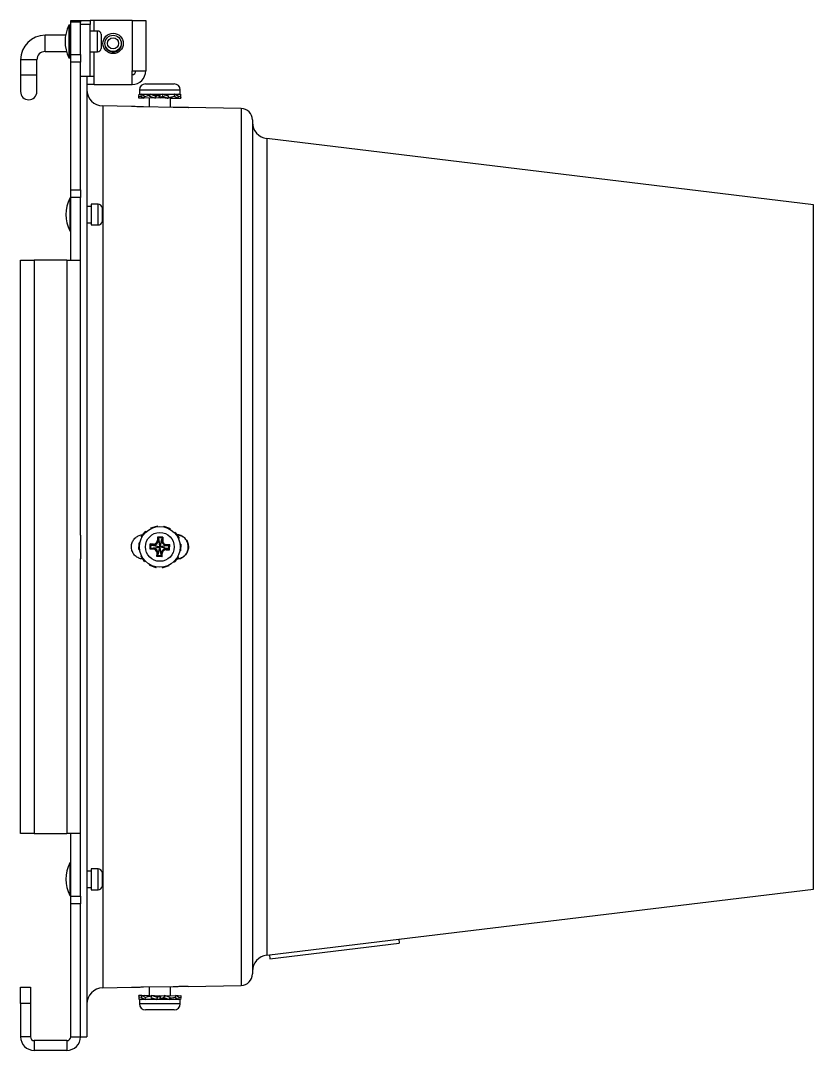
# Model space of a CAD drawing. Extents: x 7 to 113, y 1 to 87.
# Drawn here: x 64.89 to 70.98, y 32.95 to 40.86 of the extents above; entities that cross this region are included whole.
import ezdxf

# ---------------------------------------------------------------- set-up
doc = ezdxf.new("R2010")
doc.units = 0
doc.header["$MEASUREMENT"] = 0
doc.layers.add('OBJECT', color=7, linetype='CONTINUOUS')

msp = doc.modelspace()

# ---------------------------------------------------------------- linework, layer by layer
at = {"layer": 'OBJECT'}
for p, q in [((65.2721, 40.8232), (65.2646, 40.8232)), ((65.2646, 40.8232), (65.2646, 40.5732)), ((65.2721, 40.8232), (65.2721, 40.5732)), ((65.2782, 40.8582), (65.3531, 40.8582)), ((65.2782, 40.8454), (65.2782, 40.8582)), ((65.3531, 40.8454), (65.2782, 40.8454)), ((65.2782, 40.5975), (65.2782, 40.8454)), ((65.3531, 40.8582), (65.4281, 40.8582)), ((65.3531, 40.8582), (65.3531, 40.8454)), ((65.3531, 40.5975), (65.3531, 40.8454)), ((65.4281, 40.8282), (65.3531, 40.8282)), ((65.4281, 40.8582), (65.4281, 40.8282)), ((65.4581, 40.8582), (65.4281, 40.8582)), ((65.4281, 40.4282), (65.4281, 40.8282)), ((65.7486, 40.8582), (65.4581, 40.8582)), ((65.4581, 40.7782), (65.4581, 40.8582)), ((65.7486, 40.8582), (65.7486, 40.4732)), ((65.7486, 40.8582), (65.8536, 40.8582)), ((65.8536, 40.8582), (65.8536, 40.4732)), ((65.2383, 40.7457), (65.0806, 40.7457)), ((65.0806, 40.6207), (65.0806, 40.7457)), ((65.2782, 40.7607), (65.2721, 40.7607)), ((65.4831, 40.7782), (65.4281, 40.7782)), ((65.4831, 40.6182), (65.4831, 40.7782)), ((65.5127, 40.7532), (65.5127, 40.6975)), ((65.2721, 40.6357), (65.2782, 40.6357)), ((65.5127, 40.6975), (65.5127, 40.6432)), ((65.5497, 40.6507), (65.548, 40.6507)), ((64.8931, 40.5582), (64.8931, 40.4382)), ((65.0181, 40.5582), (64.8931, 40.5582)), ((65.0181, 40.4382), (65.0181, 40.5582)), ((65.0806, 40.6207), (65.2454, 40.6207)), ((65.2646, 40.5732), (65.2721, 40.5732)), ((65.2721, 40.6207), (65.2782, 40.6207)), ((65.2782, 40.5975), (65.3531, 40.5975)), ((65.2782, 40.5386), (65.2782, 40.5975)), ((65.3531, 40.5975), (65.3531, 40.5386)), ((65.4281, 40.6182), (65.4831, 40.6182)), ((65.4581, 40.4282), (65.4581, 40.6182)), ((65.585, 40.6207), (65.6031, 40.6207)), ((65.6036, 40.6162), (65.5963, 40.6175)), ((65.6036, 40.6052), (65.6036, 40.6162)), ((65.3531, 40.5386), (65.2782, 40.5386)), ((65.2782, 39.5588), (65.2782, 40.5386)), ((65.3531, 39.5588), (65.3531, 40.5386)), ((65.7486, 40.3682), (65.7486, 40.4732)), ((65.7486, 40.4732), (65.8536, 40.4732)), ((64.8931, 40.4382), (64.8931, 40.3132)), ((65.0181, 40.4382), (64.8931, 40.4382)), ((65.0181, 40.3132), (65.0181, 40.4382)), ((65.4281, 40.4282), (65.3531, 40.4282)), ((65.4011, 40.426), (65.4011, 40.4282)), ((65.4011, 40.426), (65.4011, 33.0582)), ((65.4581, 40.4282), (65.4281, 40.4282)), ((65.4581, 40.3682), (65.4581, 40.4282)), ((65.4581, 40.3682), (65.4011, 40.3682)), ((65.4581, 40.3682), (65.7486, 40.3682)), ((65.8056, 40.3264), (65.8056, 40.2924)), ((65.8056, 40.3264), (66.1185, 40.3264)), ((65.8516, 40.3724), (66.0725, 40.3724)), ((66.0725, 40.3724), (66.0726, 40.3724)), ((66.1185, 40.3264), (66.1186, 40.3264)), ((66.1186, 40.2924), (66.1186, 40.3264)), ((65.8013, 40.2768), (65.8029, 40.2924)), ((65.8013, 40.2768), (65.8153, 40.2793)), ((65.8015, 40.262), (65.8013, 40.2768)), ((65.8395, 40.2632), (65.8015, 40.262)), ((65.8029, 40.2924), (65.8176, 40.2918)), ((65.8056, 40.2924), (66.1185, 40.2924)), ((65.8177, 40.2924), (65.815, 40.2776)), ((65.815, 40.2776), (65.8416, 40.262)), ((65.8444, 40.2768), (65.8177, 40.2924)), ((65.8177, 40.2924), (65.8569, 40.2903)), ((65.8227, 40.262), (65.8226, 40.2627)), ((65.8403, 40.2628), (65.8227, 40.262)), ((65.8416, 40.262), (65.8444, 40.2768)), ((65.9016, 40.2643), (65.8416, 40.262)), ((65.8444, 40.2768), (65.8857, 40.2858)), ((65.8459, 40.2909), (65.8489, 40.2924)), ((65.8489, 40.2924), (65.8801, 40.2907)), ((65.8796, 40.2895), (65.8569, 40.2903)), ((65.8733, 40.2893), (65.8684, 40.2893)), ((65.8867, 40.2893), (65.8771, 40.2893)), ((65.8801, 40.2924), (65.8801, 40.2893)), ((65.8801, 40.2635), (65.8801, 40.1952)), ((65.8877, 40.2924), (65.8831, 40.2776)), ((65.8831, 40.2776), (65.9278, 40.262)), ((65.9079, 40.2644), (65.8831, 40.2776)), ((65.9324, 40.2768), (65.8877, 40.2924)), ((65.8877, 40.2924), (65.8984, 40.2908)), ((65.922, 40.2895), (65.8984, 40.2908)), ((65.9013, 40.2679), (65.9013, 40.2643)), ((65.9211, 40.2643), (65.9013, 40.2643)), ((65.9202, 40.2646), (65.9079, 40.2644)), ((65.9632, 40.2893), (65.9167, 40.2893)), ((65.9278, 40.262), (65.9324, 40.2768)), ((65.955, 40.2643), (65.9278, 40.262)), ((65.9324, 40.2768), (65.9549, 40.2893)), ((66.0044, 40.2643), (65.9549, 40.2643)), ((65.9861, 40.2924), (65.9631, 40.2893)), ((65.9632, 40.2644), (65.9814, 40.2776)), ((65.9861, 40.2924), (65.9814, 40.2776)), ((65.9814, 40.2776), (66.027, 40.262)), ((66.0317, 40.2768), (65.9861, 40.2924)), ((66.0181, 40.2893), (65.9952, 40.2893)), ((66.0039, 40.2643), (66.0182, 40.2633)), ((66.0317, 40.2768), (66.0112, 40.2893)), ((66.0753, 40.2924), (66.0178, 40.2893)), ((66.0181, 40.2851), (66.0181, 40.2893)), ((66.0182, 40.2633), (66.027, 40.262)), ((66.027, 40.262), (66.0317, 40.2768)), ((66.0455, 40.2643), (66.0278, 40.2643)), ((66.0286, 40.2669), (66.0724, 40.2776)), ((66.0422, 40.2642), (66.064, 40.2636)), ((66.0441, 40.2907), (66.0441, 40.2924)), ((66.0441, 40.1924), (66.0441, 40.2643)), ((66.0452, 40.2634), (66.0826, 40.262)), ((66.0559, 40.2643), (66.0488, 40.2643)), ((66.064, 40.2636), (66.1015, 40.262)), ((66.0753, 40.2924), (66.0724, 40.2776)), ((66.0724, 40.2776), (66.1015, 40.262)), ((66.1045, 40.2768), (66.0753, 40.2924)), ((66.1065, 40.2924), (66.0783, 40.2909)), ((66.1213, 40.2924), (66.0789, 40.2905)), ((66.0839, 40.2628), (66.0826, 40.262)), ((66.1015, 40.262), (66.1045, 40.2768)), ((66.1016, 40.2627), (66.1227, 40.262)), ((66.104, 40.2743), (66.1212, 40.2776)), ((66.1065, 40.2924), (66.1066, 40.2918)), ((66.1185, 40.2924), (66.1186, 40.2924)), ((66.1213, 40.2924), (66.1212, 40.2776)), ((66.1212, 40.2776), (66.1227, 40.262)), ((66.1229, 40.2768), (66.1213, 40.2924)), ((66.1227, 40.262), (66.1229, 40.2768)), ((65.7439, 40.1989), (65.5239, 40.2028)), ((65.5239, 40.2028), (65.5239, 33.4337)), ((66.5866, 40.1842), (66.1803, 40.1913)), ((66.5866, 40.1842), (66.5866, 33.4522)), ((66.6731, 40.0962), (66.6731, 33.5402)), ((70.9785, 39.4446), (66.7831, 39.9521)), ((66.7831, 39.9521), (66.7831, 33.6843)), ((65.2782, 39.5588), (65.3531, 39.5588)), ((65.2782, 39.4991), (65.2782, 39.5588)), ((65.3531, 39.5588), (65.3531, 39.4991)), ((65.2782, 39.4945), (65.2707, 39.4945)), ((65.2707, 39.4945), (65.2707, 39.2445)), ((65.2782, 39.0182), (65.2782, 39.4991)), ((65.3531, 39.4991), (65.2782, 39.4991)), ((65.3531, 39.0182), (65.3531, 39.4991)), ((65.4892, 39.4495), (65.4342, 39.4495)), ((65.4342, 39.4495), (65.4342, 39.2895)), ((65.4892, 39.2895), (65.4892, 39.4495)), ((65.4342, 39.432), (65.4011, 39.432)), ((65.5188, 39.4245), (65.5188, 39.4091)), ((65.5188, 39.4091), (65.5188, 39.3145)), ((70.9785, 36.8182), (70.9785, 39.4446)), ((65.4011, 39.307), (65.4342, 39.307)), ((65.4342, 39.2895), (65.4892, 39.2895)), ((65.2707, 39.2445), (65.2782, 39.2445)), ((64.8932, 34.6182), (64.8932, 39.0182)), ((64.8932, 39.0182), (64.9981, 39.0182)), ((65.2482, 39.0182), (64.9981, 39.0182)), ((64.9981, 39.0182), (64.9981, 34.6182)), ((65.2482, 39.0182), (65.2482, 34.6182)), ((65.2482, 39.0182), (65.3531, 39.0182)), ((65.3531, 36.9092), (65.3531, 39.0182)), ((65.8197, 36.8957), (65.8489, 36.9332)), ((65.8489, 36.9332), (65.8519, 36.9371)), ((65.8489, 36.9332), (65.853, 36.9304)), ((65.8563, 36.9335), (65.8519, 36.9371)), ((65.8925, 36.9646), (65.9381, 36.9778)), ((65.8925, 36.9646), (65.8942, 36.9592)), ((65.9381, 36.9778), (65.9428, 36.9792)), ((65.9381, 36.9778), (65.9397, 36.9731)), ((65.9443, 36.9737), (65.9428, 36.9792)), ((65.9918, 36.9776), (65.99, 36.9722)), ((65.9918, 36.9776), (66.0365, 36.9615)), ((66.0365, 36.9615), (66.0351, 36.9567)), ((66.0365, 36.9615), (66.0411, 36.9598)), ((66.0391, 36.9545), (66.0411, 36.9598)), ((66.0798, 36.9297), (66.0752, 36.9264)), ((66.0798, 36.9297), (66.1065, 36.8904)), ((65.3531, 36.9092), (65.3531, 36.7273)), ((65.8013, 36.7972), (65.8029, 36.8447)), ((65.8029, 36.8447), (65.803, 36.8496)), ((65.8029, 36.8447), (65.8079, 36.8448)), ((65.8087, 36.8493), (65.803, 36.8496)), ((65.8197, 36.8957), (65.8243, 36.8923)), ((65.8865, 36.8007), (65.8878, 36.8406)), ((65.9128, 36.8398), (65.8878, 36.8406)), ((65.8946, 36.8334), (65.8878, 36.8406)), ((65.9126, 36.8328), (65.9128, 36.8398)), ((65.9446, 36.8938), (65.9437, 36.8688)), ((65.9508, 36.8686), (65.9437, 36.8688)), ((65.9845, 36.8925), (65.9446, 36.8938)), ((65.9514, 36.8866), (65.9446, 36.8938)), ((65.9514, 36.8866), (65.9508, 36.8686)), ((65.9773, 36.8857), (65.9514, 36.8866)), ((65.9773, 36.8857), (65.9767, 36.8678)), ((65.9767, 36.8678), (65.9837, 36.8675)), ((65.9773, 36.8857), (65.9845, 36.8925)), ((65.9845, 36.8925), (65.9837, 36.8675)), ((66.1065, 36.8904), (66.1025, 36.8874)), ((66.1045, 36.8832), (66.1092, 36.8863)), ((66.1065, 36.8904), (66.1092, 36.8863)), ((66.1229, 36.8392), (66.1172, 36.8393)), ((66.1229, 36.8392), (66.1213, 36.7917)), ((65.8013, 36.7972), (65.807, 36.7972)), ((65.8938, 36.8075), (65.8865, 36.8007)), ((65.9115, 36.7999), (65.8865, 36.8007)), ((65.8938, 36.8075), (65.8946, 36.8334)), ((65.9117, 36.8069), (65.8938, 36.8075)), ((65.9126, 36.8328), (65.8946, 36.8334)), ((65.9117, 36.8069), (65.9115, 36.7999)), ((65.9397, 36.7439), (65.9405, 36.7689)), ((65.9475, 36.7687), (65.9405, 36.7689)), ((65.947, 36.7507), (65.9475, 36.7687)), ((65.9728, 36.7499), (65.9734, 36.7678)), ((65.9734, 36.7678), (65.9805, 36.7676)), ((65.9797, 36.7426), (65.9805, 36.7676)), ((66.0117, 36.8037), (66.0114, 36.7966)), ((66.0114, 36.7966), (66.0364, 36.7958)), ((66.0117, 36.8037), (66.0296, 36.8031)), ((66.0125, 36.8295), (66.0127, 36.8366)), ((66.0125, 36.8295), (66.0304, 36.829)), ((66.0127, 36.8366), (66.0377, 36.8358)), ((66.0296, 36.8031), (66.0304, 36.829)), ((66.0296, 36.8031), (66.0364, 36.7958)), ((66.0304, 36.829), (66.0377, 36.8358)), ((66.0364, 36.7958), (66.0377, 36.8358)), ((66.1155, 36.7871), (66.1212, 36.7868)), ((66.1213, 36.7917), (66.1163, 36.7916)), ((66.1213, 36.7917), (66.1212, 36.7868)), ((70.9785, 34.1918), (70.9785, 36.8182)), ((65.3531, 34.6182), (65.3531, 36.7273)), ((65.8197, 36.7532), (65.815, 36.7501)), ((65.8177, 36.7461), (65.815, 36.7501)), ((65.8177, 36.7461), (65.8217, 36.7491)), ((65.8444, 36.7068), (65.8177, 36.7461)), ((65.8444, 36.7068), (65.849, 36.71)), ((65.8851, 36.682), (65.8831, 36.6766)), ((65.8877, 36.675), (65.8892, 36.6798)), ((65.947, 36.7507), (65.9397, 36.7439)), ((65.9797, 36.7426), (65.9397, 36.7439)), ((65.9728, 36.7499), (65.947, 36.7507)), ((65.9728, 36.7499), (65.9797, 36.7426)), ((66.0679, 36.7029), (66.0724, 36.6993)), ((66.0753, 36.7032), (66.0712, 36.7061)), ((66.0753, 36.7032), (66.0724, 36.6993)), ((66.1045, 36.7407), (66.0753, 36.7032)), ((66.1045, 36.7407), (66.0999, 36.7441)), ((65.8877, 36.675), (65.8831, 36.6766)), ((65.9324, 36.6588), (65.8877, 36.675)), ((65.9324, 36.6588), (65.9342, 36.6642)), ((65.9799, 36.6627), (65.9814, 36.6572)), ((65.9861, 36.6586), (65.9814, 36.6572)), ((65.9861, 36.6586), (65.9845, 36.6633)), ((66.0317, 36.6718), (65.9861, 36.6586)), ((66.0317, 36.6718), (66.0301, 36.6772)), ((64.9981, 34.6182), (64.8932, 34.6182)), ((64.9981, 34.6182), (65.2482, 34.6182)), ((65.3531, 34.6182), (65.2482, 34.6182)), ((65.2782, 34.1374), (65.2782, 34.6182)), ((65.3531, 34.1374), (65.3531, 34.6182)), ((65.2782, 34.392), (65.2707, 34.392)), ((65.2707, 34.392), (65.2707, 34.142)), ((65.4342, 34.3295), (65.4011, 34.3295)), ((65.4892, 34.347), (65.4342, 34.347)), ((65.4342, 34.347), (65.4342, 34.187)), ((65.4892, 34.187), (65.4892, 34.347)), ((65.5188, 34.322), (65.5188, 34.3083)), ((65.5188, 34.3083), (65.5188, 34.212)), ((65.4011, 34.2045), (65.4342, 34.2045)), ((65.4342, 34.187), (65.4892, 34.187)), ((67.7951, 33.8067), (70.9785, 34.1918)), ((65.2707, 34.142), (65.2782, 34.142)), ((65.2782, 34.1374), (65.3531, 34.1374)), ((65.2782, 34.0776), (65.2782, 34.1374)), ((65.3531, 34.0776), (65.2782, 34.0776)), ((65.2782, 33.0582), (65.2782, 34.0776)), ((65.3531, 34.1374), (65.3531, 34.0776)), ((65.3531, 33.0582), (65.3531, 34.0776)), ((66.8024, 33.6866), (67.7951, 33.8067)), ((66.806, 33.6569), (67.7987, 33.777)), ((67.7951, 33.8067), (67.7987, 33.777)), ((66.7831, 33.6843), (66.8024, 33.6866)), ((66.8024, 33.6866), (66.806, 33.6569)), ((64.8932, 33.4382), (64.9681, 33.4382)), ((64.8932, 33.3132), (64.8932, 33.4382)), ((64.9681, 33.4382), (64.9681, 33.3132)), ((65.8801, 33.4412), (65.8801, 33.3721)), ((66.0441, 33.373), (66.0441, 33.4441)), ((66.1803, 33.4451), (66.5866, 33.4522)), ((65.5239, 33.4337), (65.7439, 33.4375)), ((65.8015, 33.3745), (65.8013, 33.3596)), ((65.8013, 33.3596), (65.8029, 33.344)), ((65.803, 33.3588), (65.8015, 33.3745)), ((65.8226, 33.3738), (65.8015, 33.3745)), ((65.8029, 33.344), (65.803, 33.3588)), ((65.8202, 33.3621), (65.803, 33.3588)), ((65.8227, 33.3745), (65.8197, 33.3596)), ((65.8197, 33.3596), (65.8489, 33.344)), ((65.8519, 33.3588), (65.8227, 33.3745)), ((65.8602, 33.3728), (65.8227, 33.3745)), ((65.8403, 33.3737), (65.8416, 33.3745)), ((65.879, 33.373), (65.8416, 33.3745)), ((65.8489, 33.344), (65.8519, 33.3588)), ((65.8956, 33.3695), (65.8519, 33.3588)), ((65.8821, 33.3722), (65.8602, 33.3728)), ((65.8684, 33.3721), (65.8754, 33.3721)), ((65.8787, 33.3721), (65.8964, 33.3721)), ((65.8972, 33.3745), (65.8925, 33.3596)), ((65.8925, 33.3596), (65.9381, 33.344)), ((65.8925, 33.3596), (65.913, 33.3472)), ((65.9428, 33.3588), (65.8972, 33.3745)), ((65.906, 33.3732), (65.8972, 33.3745)), ((65.9203, 33.3721), (65.906, 33.3732)), ((65.9198, 33.3721), (65.9693, 33.3721)), ((65.9381, 33.344), (65.9428, 33.3588)), ((65.961, 33.3721), (65.9428, 33.3588)), ((65.9692, 33.3721), (65.9964, 33.3745)), ((65.9918, 33.3596), (65.9693, 33.3472)), ((65.9964, 33.3745), (65.9918, 33.3596)), ((65.9918, 33.3596), (66.0365, 33.344)), ((66.0411, 33.3588), (65.9964, 33.3745)), ((66.0031, 33.3721), (66.0229, 33.3721)), ((66.004, 33.3718), (66.0163, 33.3721)), ((66.0163, 33.3721), (66.0411, 33.3588)), ((66.0226, 33.3721), (66.0826, 33.3745)), ((66.0229, 33.3686), (66.0229, 33.3721)), ((66.0365, 33.344), (66.0411, 33.3588)), ((66.0798, 33.3596), (66.0386, 33.3506)), ((66.0826, 33.3745), (66.0798, 33.3596)), ((66.0798, 33.3596), (66.1065, 33.344)), ((66.1092, 33.3588), (66.0826, 33.3745)), ((66.0839, 33.3737), (66.1015, 33.3745)), ((66.0848, 33.3732), (66.1227, 33.3745)), ((66.1015, 33.3745), (66.1016, 33.3738)), ((66.1065, 33.344), (66.1092, 33.3588)), ((66.1229, 33.3596), (66.1089, 33.3571)), ((66.1229, 33.3596), (66.1213, 33.344)), ((66.1227, 33.3745), (66.1229, 33.3596)), ((64.9681, 33.3132), (64.8932, 33.3132)), ((64.8932, 33.3132), (64.8932, 33.0582)), ((64.9681, 33.3132), (64.9681, 33.0582)), ((65.8029, 33.344), (65.8453, 33.3459)), ((65.8056, 33.344), (65.8056, 33.31)), ((66.1186, 33.344), (65.8056, 33.344)), ((66.1186, 33.31), (65.8056, 33.31)), ((65.8177, 33.344), (65.8176, 33.3447)), ((65.8177, 33.344), (65.8459, 33.3456)), ((65.8489, 33.344), (65.9064, 33.3471)), ((65.8801, 33.3457), (65.8801, 33.344)), ((65.9061, 33.3514), (65.9061, 33.3471)), ((65.9061, 33.3471), (65.929, 33.3471)), ((65.9381, 33.344), (65.9611, 33.3471)), ((65.961, 33.3471), (66.0076, 33.3471)), ((66.0022, 33.347), (66.0259, 33.3456)), ((66.0365, 33.344), (66.0259, 33.3456)), ((66.0375, 33.3471), (66.0471, 33.3471)), ((66.0441, 33.344), (66.0441, 33.3471)), ((66.0753, 33.344), (66.0441, 33.3457)), ((66.0446, 33.347), (66.0673, 33.3462)), ((66.0509, 33.3471), (66.0559, 33.3471)), ((66.1065, 33.344), (66.0673, 33.3462)), ((66.0783, 33.3456), (66.0753, 33.344)), ((66.1213, 33.344), (66.1066, 33.3447)), ((66.1186, 33.31), (66.1186, 33.344)), ((66.0726, 33.264), (65.8516, 33.264)), ((64.9681, 33.0582), (64.8932, 33.0582)), ((65.2782, 33.0582), (65.3531, 33.0582)), ((65.3531, 33.0582), (65.4011, 33.0582)), ((64.9981, 33.0282), (64.9981, 32.9533)), ((65.2482, 33.0282), (64.9981, 33.0282)), ((65.2482, 33.0282), (65.2482, 32.9533)), ((65.2482, 32.9533), (64.9981, 32.9533))]:
    msp.add_line(p, q, dxfattribs=at)
at = {"layer": 'OBJECT', "flags": 128}
for points in [[(66.0875, 40.1916), (66.0638, 40.192), (65.8375, 40.196)], [(65.8375, 33.4405), (66.0638, 33.4444), (66.0875, 33.4448)]]:
    msp.add_lwpolyline(points, dxfattribs=at)
at = {"layer": 'OBJECT'}
for centre, radius in [((65.6031, 40.6832), 0.078), ((65.6031, 40.6832), 0.0625), ((65.6031, 40.6832), 0.0425), ((65.9621, 36.8182), 0.1565), ((65.9621, 36.8182), 0.1105)]:
    msp.add_circle(centre, radius, dxfattribs=at)
for centre, radius, start, end in [((65.5058, 40.6982), 0.2717, 152.61209, 207.38791), ((65.0806, 40.5582), 0.1875, 90, 180), ((65.4831, 40.7482), 0.03, 9.59407, 90), ((65.4831, 40.6482), 0.03, 270, 350.40593), ((65.0806, 40.5582), 0.0625, 90, 180), ((65.7486, 40.4732), 0.03, 270, 0), ((65.7486, 40.4732), 0.105, 270, 0), ((65.5261, 40.3277), 0.125, 180, 269), ((65.8516, 40.3264), 0.046, 90, 180), ((66.0726, 40.3264), 0.046, 0, 90), ((64.9556, 40.3132), 0.0625, 180, 0), ((66.5851, 40.0962), 0.088, 0, 89), ((66.7981, 40.0762), 0.125, 180, 263.10272), ((65.5119, 39.3695), 0.2717, 152.61209, 207.38791), ((65.4892, 39.4195), 0.03, 9.59407, 90), ((65.4892, 39.3195), 0.03, 270, 350.40593), ((65.9138, 36.8698), 0.0371, 268.13842, 358.13842), ((65.9138, 36.8698), 0.03, 268.13842, 358.13842), ((66.0137, 36.8666), 0.0371, 178.13842, 268.13842), ((66.0137, 36.8666), 0.03, 178.13842, 268.13842), ((65.9105, 36.7699), 0.03, 358.13842, 88.13842), ((65.9105, 36.7699), 0.0371, 358.13842, 88.13842), ((66.0105, 36.7666), 0.0371, 88.13842, 178.13842), ((66.0105, 36.7666), 0.03, 88.13842, 178.13842), ((65.5119, 34.267), 0.2717, 152.61209, 207.38791), ((65.4892, 34.317), 0.03, 9.59407, 90), ((65.4892, 34.217), 0.03, 270, 350.40593), ((66.7981, 33.5602), 0.125, 96.89728, 180), ((66.5851, 33.5402), 0.088, 271, 0), ((65.5261, 33.3087), 0.125, 91, 180), ((65.8516, 33.31), 0.046, 180, 270), ((66.0726, 33.31), 0.046, 270, 0), ((64.9981, 33.0582), 0.1049, 180, 270), ((64.9981, 33.0582), 0.03, 180, 270), ((65.2482, 33.0582), 0.03, 270, 0), ((65.2482, 33.0582), 0.1049, 270, 0)]:
    msp.add_arc(centre, radius, start, end, dxfattribs=at)
for points, knots in [([(65.6051, 40.6164), (65.5985, 40.6168), (65.5849, 40.6176), (65.5662, 40.6273), (65.552, 40.6424), (65.5443, 40.6557), (65.5436, 40.6635), (65.5436, 40.6643)], [0, 0, 0, 0, 0.233288, 0.480796, 0.722938, 0.970547, 1, 1, 1, 1]), ([(65.6649, 40.6783), (65.6648, 40.6731), (65.6647, 40.6626), (65.658, 40.6471), (65.6466, 40.6319), (65.6315, 40.622), (65.6164, 40.617), (65.6079, 40.6165), (65.6036, 40.6162)], [0, 0, 0, 0, 0.15915, 0.320412, 0.512195, 0.738774, 0.866475, 1, 1, 1, 1]), ([(65.8796, 40.2892), (65.8807, 40.2892), (65.8827, 40.2891), (65.8855, 40.2891), (65.8867, 40.289)], [0, 0, 0, 0, 0.564846, 1, 1, 1, 1]), ([(65.922, 40.2892), (65.924, 40.2892), (65.9301, 40.2891), (65.9411, 40.2888), (65.9503, 40.2891), (65.9549, 40.2893)], [0, 0, 0, 0, 0.192734, 0.591806, 1, 1, 1, 1]), ([(65.9549, 40.2893), (65.9549, 40.2872), (65.9549, 40.283), (65.9549, 40.2747), (65.9549, 40.2685), (65.9549, 40.2643)], [0, 0, 0, 0, 0.250632, 0.501265, 1, 1, 1, 1]), ([(65.9632, 40.2644), (65.9632, 40.2665), (65.9632, 40.2706), (65.9632, 40.2789), (65.9632, 40.2852), (65.9632, 40.2893)], [0, 0, 0, 0, 0.250672, 0.501344, 1, 1, 1, 1]), ([(66.0044, 40.2643), (66.0006, 40.2644), (65.993, 40.2645), (65.9792, 40.2648), (65.9691, 40.2645), (65.9632, 40.2644)], [0, 0, 0, 0, 0.292864, 0.585708, 1, 1, 1, 1]), ([(65.9962, 40.289), (65.9971, 40.289), (66.0024, 40.2889), (66.0072, 40.2891), (66.0112, 40.2893)], [0, 0, 0, 0, 0.164167, 1, 1, 1, 1]), ([(66.0422, 40.2644), (66.0412, 40.2644), (66.038, 40.2645), (66.0333, 40.2648), (66.029, 40.2647), (66.0279, 40.2646)], [0, 0, 0, 0, 0.260329, 0.803689, 1, 1, 1, 1]), ([(65.8375, 40.196), (65.8298, 40.1961), (65.8115, 40.1965), (65.7846, 40.1973), (65.7614, 40.1981), (65.7462, 40.1988), (65.7446, 40.1989), (65.7439, 40.1989)], [0, 0, 0, 0, 0.157524, 0.372206, 0.586934, 0.801714, 1, 1, 1, 1]), ([(66.1803, 40.1913), (66.1806, 40.1913), (66.182, 40.1913), (66.1735, 40.1912), (66.1556, 40.1911), (66.1293, 40.1911), (66.1052, 40.1913), (66.091, 40.1916), (66.0875, 40.1916)], [0, 0, 0, 0, 0.068425, 0.282978, 0.497562, 0.712216, 0.926873, 1, 1, 1, 1]), ([(65.8321, 36.7249), (65.8262, 36.7254), (65.8098, 36.7267), (65.7847, 36.7385), (65.7612, 36.7603), (65.7464, 36.7888), (65.7418, 36.8207), (65.748, 36.8522), (65.7643, 36.88), (65.7888, 36.9005), (65.8129, 36.9104), (65.8278, 36.9114), (65.8321, 36.9117)], [0, 0, 0, 0, 0.0624666, 0.1739018, 0.2853606, 0.3968458, 0.5083143, 0.619745, 0.7311796, 0.8426519, 0.9541358, 1, 1, 1, 1]), ([(65.9508, 36.8686), (65.9509, 36.8683), (65.951, 36.8675), (65.9517, 36.8644), (65.9527, 36.8601), (65.9561, 36.845), (65.9593, 36.8306), (65.9621, 36.8182)], [0, 0, 0, 0, 0.066606, 0.139928, 0.228072, 0.33583, 1, 1, 1, 1]), ([(65.9514, 36.8866), (65.9514, 36.8863), (65.9515, 36.8857), (65.9518, 36.8836), (65.9527, 36.8781), (65.9562, 36.856), (65.9595, 36.8348), (65.9621, 36.8182)], [0, 0, 0, 0, 0.035446, 0.074712, 0.120776, 0.314352, 1, 1, 1, 1]), ([(65.9773, 36.8857), (65.9772, 36.8854), (65.9771, 36.8848), (65.9766, 36.8828), (65.9754, 36.8774), (65.9705, 36.8556), (65.9658, 36.8346), (65.9621, 36.8182)], [0, 0, 0, 0, 0.035445, 0.074711, 0.120773, 0.314354, 1, 1, 1, 1]), ([(65.9767, 36.8678), (65.9766, 36.8674), (65.9763, 36.8667), (65.9755, 36.8636), (65.9742, 36.8594), (65.9699, 36.8446), (65.9657, 36.8304), (65.9621, 36.8182)], [0, 0, 0, 0, 0.066607, 0.139934, 0.228074, 0.335832, 1, 1, 1, 1]), ([(66.0875, 36.9122), (66.0977, 36.9112), (66.1186, 36.9092), (66.1466, 36.8934), (66.1682, 36.8698), (66.1807, 36.8401), (66.1827, 36.808), (66.174, 36.777), (66.1555, 36.7507), (66.1293, 36.7321), (66.1051, 36.7248), (66.091, 36.7243), (66.0875, 36.7242)], [0, 0, 0, 0, 0.10456, 0.211899, 0.319264, 0.426647, 0.534003, 0.641327, 0.748667, 0.856043, 0.96342, 1, 1, 1, 1]), ([(66.0923, 36.7251), (66.0994, 36.7257), (66.117, 36.7273), (66.1427, 36.7407), (66.1653, 36.7634), (66.1789, 36.7926), (66.1822, 36.8246), (66.1747, 36.8559), (66.1573, 36.883), (66.1319, 36.9025), (66.1086, 36.9109), (66.095, 36.9116), (66.092, 36.9118)], [0, 0, 0, 0, 0.0750259, 0.1865628, 0.2981323, 0.4097307, 0.5213032, 0.6328395, 0.7443855, 0.8559695, 0.9675671, 1, 1, 1, 1]), ([(65.8938, 36.8075), (65.8941, 36.8075), (65.8947, 36.8076), (65.8967, 36.8079), (65.9022, 36.8088), (65.9243, 36.8123), (65.9455, 36.8156), (65.9621, 36.8182)], [0, 0, 0, 0, 0.035442, 0.074716, 0.120777, 0.314346, 1, 1, 1, 1]), ([(65.8946, 36.8334), (65.8949, 36.8333), (65.8955, 36.8332), (65.8975, 36.8327), (65.903, 36.8315), (65.9248, 36.8266), (65.9457, 36.8219), (65.9621, 36.8182)], [0, 0, 0, 0, 0.0354451, 0.0747124, 0.1207656, 0.3143477, 1, 1, 1, 1]), ([(65.9117, 36.8069), (65.9121, 36.807), (65.9128, 36.8072), (65.9159, 36.8079), (65.9202, 36.8088), (65.9353, 36.8122), (65.9497, 36.8154), (65.9621, 36.8182)], [0, 0, 0, 0, 0.066608, 0.13992, 0.228063, 0.335826, 1, 1, 1, 1]), ([(65.9126, 36.8328), (65.9129, 36.8327), (65.9136, 36.8325), (65.9167, 36.8316), (65.9209, 36.8303), (65.9358, 36.826), (65.9499, 36.8218), (65.9621, 36.8182)], [0, 0, 0, 0, 0.066601, 0.13993, 0.228078, 0.335832, 1, 1, 1, 1]), ([(65.947, 36.7507), (65.947, 36.751), (65.9472, 36.7516), (65.9476, 36.7536), (65.9488, 36.7591), (65.9537, 36.7809), (65.9584, 36.8019), (65.9621, 36.8182)], [0, 0, 0, 0, 0.0354448, 0.0747106, 0.1207765, 0.3143505, 1, 1, 1, 1]), ([(65.9621, 36.8182), (65.9585, 36.806), (65.9544, 36.7919), (65.95, 36.777), (65.9488, 36.7728), (65.9479, 36.7698), (65.9476, 36.769), (65.9475, 36.7687)], [0, 0, 0, 0, 0.664173, 0.771931, 0.860072, 0.933391, 1, 1, 1, 1]), ([(66.0125, 36.8295), (66.0121, 36.8295), (66.0114, 36.8293), (66.0083, 36.8286), (66.004, 36.8276), (65.9889, 36.8242), (65.9745, 36.821), (65.9621, 36.8182)], [0, 0, 0, 0, 0.066608, 0.139935, 0.228078, 0.335822, 1, 1, 1, 1]), ([(66.0304, 36.829), (66.0302, 36.8289), (66.0296, 36.8288), (66.0275, 36.8285), (66.022, 36.8276), (65.9999, 36.8242), (65.9787, 36.8208), (65.9621, 36.8182)], [0, 0, 0, 0, 0.035449, 0.074712, 0.120773, 0.314357, 1, 1, 1, 1]), ([(66.0296, 36.8031), (66.0293, 36.8031), (66.0287, 36.8033), (66.0267, 36.8037), (66.0213, 36.8049), (65.9995, 36.8098), (65.9785, 36.8145), (65.9621, 36.8182)], [0, 0, 0, 0, 0.035445, 0.074713, 0.120779, 0.314347, 1, 1, 1, 1]), ([(65.9734, 36.7678), (65.9733, 36.7682), (65.9732, 36.7689), (65.9725, 36.772), (65.9715, 36.7763), (65.9681, 36.7914), (65.9649, 36.8058), (65.9621, 36.8182)], [0, 0, 0, 0, 0.066606, 0.139928, 0.228072, 0.33583, 1, 1, 1, 1]), ([(66.0117, 36.8037), (66.0113, 36.8038), (66.0106, 36.804), (66.0075, 36.8049), (66.0033, 36.8061), (65.9885, 36.8105), (65.9743, 36.8146), (65.9621, 36.8182)], [0, 0, 0, 0, 0.066609, 0.139925, 0.228073, 0.335829, 1, 1, 1, 1]), ([(65.9728, 36.7499), (65.9728, 36.7502), (65.9727, 36.7508), (65.9724, 36.7528), (65.9715, 36.7583), (65.968, 36.7804), (65.9647, 36.8017), (65.9621, 36.8182)], [0, 0, 0, 0, 0.035444, 0.07471, 0.120774, 0.31435, 1, 1, 1, 1]), ([(65.7439, 33.4375), (65.7438, 33.4375), (65.742, 33.4375), (65.7487, 33.4378), (65.7641, 33.4384), (65.7888, 33.4393), (65.8147, 33.44), (65.8314, 33.4404), (65.8375, 33.4405)], [0, 0, 0, 0, 0.0164503, 0.2310084, 0.4455744, 0.6602136, 0.8748746, 1, 1, 1, 1]), ([(66.0875, 33.4448), (66.0977, 33.445), (66.1186, 33.4453), (66.1467, 33.4454), (66.168, 33.4453), (66.1802, 33.4452), (66.1803, 33.4452), (66.1803, 33.4452)], [0, 0, 0, 0, 0.2092144, 0.4239887, 0.6388173, 0.8536797, 1, 1, 1, 1]), ([(65.8821, 33.372), (65.8831, 33.372), (65.8862, 33.3719), (65.8909, 33.3717), (65.8952, 33.3718), (65.8963, 33.3718)], [0, 0, 0, 0, 0.260319, 0.803659, 1, 1, 1, 1]), ([(65.9198, 33.3721), (65.9236, 33.3721), (65.9312, 33.3719), (65.945, 33.3716), (65.9551, 33.3719), (65.961, 33.3721)], [0, 0, 0, 0, 0.292865, 0.585735, 1, 1, 1, 1]), ([(65.961, 33.3721), (65.961, 33.37), (65.961, 33.3658), (65.961, 33.3575), (65.961, 33.3513), (65.961, 33.3471)], [0, 0, 0, 0, 0.250665, 0.501353, 1, 1, 1, 1]), ([(65.9693, 33.3472), (65.9693, 33.3493), (65.9693, 33.3534), (65.9693, 33.3618), (65.9693, 33.368), (65.9693, 33.3721)], [0, 0, 0, 0, 0.250641, 0.501259, 1, 1, 1, 1]), ([(65.928, 33.3475), (65.9271, 33.3475), (65.9218, 33.3475), (65.917, 33.3474), (65.913, 33.3472)], [0, 0, 0, 0, 0.164112, 1, 1, 1, 1]), ([(66.0022, 33.3472), (66.0002, 33.3473), (65.9941, 33.3474), (65.9831, 33.3476), (65.9739, 33.3473), (65.9693, 33.3472)], [0, 0, 0, 0, 0.192759, 0.591785, 1, 1, 1, 1]), ([(66.0447, 33.3472), (66.0435, 33.3473), (66.0415, 33.3473), (66.0388, 33.3474), (66.0376, 33.3474)], [0, 0, 0, 0, 0.564816, 1, 1, 1, 1])]:
    msp.add_open_spline(points, degree=3, knots=knots, dxfattribs=at)

doc.saveas('drawing.dxf')
